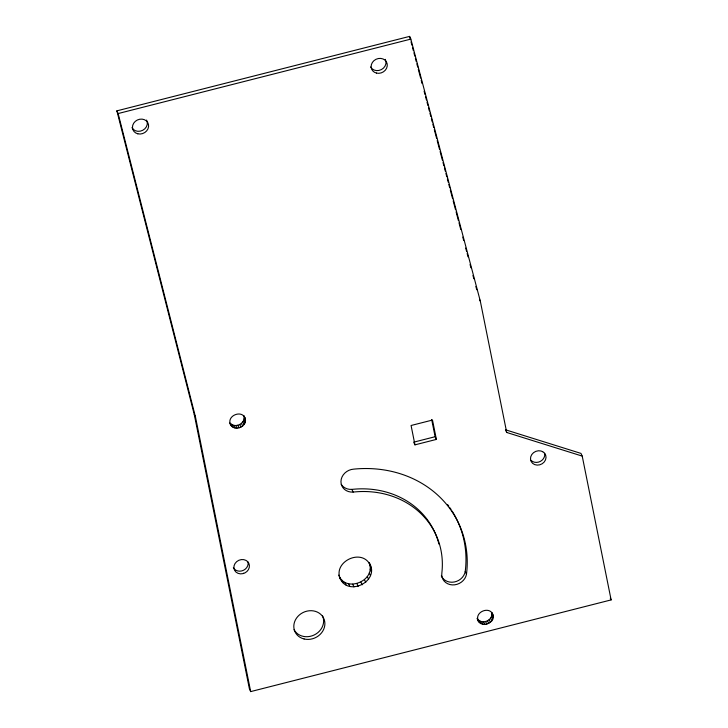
<?xml version="1.0" encoding="UTF-8"?>
<svg xmlns="http://www.w3.org/2000/svg" width="728" height="728" viewBox="0 0 728 728"><rect width="100%" height="100%" fill="white"/><g stroke="black" fill="none" stroke-linecap="round" stroke-linejoin="round"><path stroke-width="1.09" d="M231.75 426.199L230.494 423.505C235.526 428.519 245.418 423.469 244.071 416.416C250.65 425.634 232.687 433.752 229.811 422.932M338.757 575.111C345.481 593.629 376.986 580.352 368.969 562.535M339.821 577.805C347.747 597.779 380.981 580.635 369.06 562.535M478.269 619.792C483.301 624.806 493.184 619.755 491.846 612.703C498.589 622.558 479.27 630.075 477.168 618.318L479.515 622.486M116.88 110.856L409.582 36.4L410.838 39.094L480.325 301.192L506.706 432.468L582.218 456.092L611.12 599.908L250.678 691.6L249.422 688.906L194.276 414.55L116.88 110.856L118.136 113.55L195.532 417.244L250.678 691.6M118.136 113.55L410.838 39.094M436.381 439.412L435.126 436.718L413.704 442.169L414.96 444.854L436.381 439.412L432.487 420.047L411.074 425.498L414.96 444.854M369.897 564.327C360.751 547.775 331.959 562.571 340.659 579.597M245.327 419.11C242.906 408.954 225.98 415.57 230.649 424.724M582.218 456.092L580.962 453.398L505.45 429.775L506.706 432.468M479.488 299.399L480.325 301.192M610.282 598.116L611.12 599.908M491.946 614.559L493.202 617.253M491.518 616.425L492.765 619.119M490.59 618.163L491.837 620.857M489.225 619.665L490.481 622.358M452.115 511.074A114.214 100.937 -25 0 1 465.238 571.425L466.493 574.119A12.704 11.229 -25 0 1 452.252 584.903A12.704 11.229 -25 0 1 441.887 572.709A88.834 78.506 -25 0 0 353.135 492.083A12.704 11.22 -25 0 1 340.959 481.454A12.704 11.22 -25 0 1 353.671 469.141A114.214 100.937 -25 0 1 466.493 574.119M487.514 620.829L488.77 623.523M485.585 621.566L486.841 624.26M483.556 621.83L484.812 624.524M481.572 621.612L482.828 624.305M479.77 620.92L481.026 623.605M341.232 484.384A12.704 11.22 -25 0 0 351.879 489.398L353.135 492.083M369.933 565.228L371.189 567.913M370.143 569.087L371.398 571.78M369.251 572.954L370.507 575.648M367.322 576.576L368.577 579.27M364.482 579.706L365.738 582.391M360.933 582.118L362.189 584.812M356.911 583.656L358.167 586.34M352.698 584.211L353.954 586.905M348.576 583.747L349.822 586.44M344.817 582.3L346.073 584.994M341.687 579.97L342.943 582.655M243.871 415.588L244.708 417.39M244.171 418.272L245.427 420.966M243.744 420.138L244.999 422.822M242.815 421.876L244.071 424.57M241.45 423.377L242.706 426.071M239.749 424.542L241.004 427.227M237.81 425.279L239.066 427.973M235.79 425.543L237.037 428.237M233.806 425.325L235.053 428.019M231.995 424.633L233.251 427.318M194.276 414.55L195.532 417.244M493.102 615.397C490.672 605.25 473.755 611.857 478.423 621.011M409.582 36.4L410.456 39.694M411.038 41.887L411.911 45.172M412.485 47.365L413.358 50.66M413.941 52.853L414.814 56.138M415.397 58.331L416.27 61.625M416.853 63.818L417.726 67.103M418.3 69.297L420.629 78.069M421.212 80.262L422.085 83.556M424.115 91.237L424.988 94.522M425.571 96.715L426.444 100.009M427.027 102.202L427.9 105.487M428.483 107.68L429.356 110.975M429.93 113.168L430.803 116.453M431.386 118.646L432.259 121.94M432.841 124.133L433.715 127.418M434.298 129.611L436.618 138.393M437.2 140.586L439.53 149.358M440.112 151.551L442.433 160.324M443.015 162.517L443.889 165.802M444.471 167.995L445.345 171.289M445.927 173.482L446.792 176.768M447.374 178.961L448.248 182.255M448.83 184.448L449.704 187.742M450.286 189.935L452.607 198.708M453.189 200.901L455.519 209.673M456.101 211.866L458.422 220.639M459.004 222.832L460.751 229.411M462.79 237.091L463.663 240.376M465.692 248.057L466.566 251.342M467.149 253.535L468.022 256.829M470.051 264.501L470.925 267.795M472.963 275.466L473.837 278.76M475.866 286.441L476.74 289.726M431.668 419.51L435.126 436.718M248.048 562.062A7.935 7.007 -25 0 1 243.716 570.179L241.787 570.916A7.935 7.007 -25 0 1 233.369 567.676M322.55 615.842A15.861 14.023 -25 0 1 314.269 634.943A15.861 14.023 -25 0 1 294.03 629.702M544.653 453.298A7.935 7.007 -25 0 1 540.322 461.416A7.935 7.007 -25 0 1 531.076 460.387M465.238 571.425A12.704 11.229 -25 0 1 454.254 582A12.704 11.229 -25 0 1 441.314 575.857M447.656 504.65A114.214 100.937 -25 0 1 448.821 506.224M449.959 507.816A114.214 100.937 -25 0 1 451.06 509.436M351.879 489.398A88.834 78.506 -25 0 1 438.929 544.089M146.592 120.056A8.245 7.289 -25 0 1 142.733 130.294A8.245 7.289 -25 0 1 131.968 127.691M385.258 59.35A8.245 7.289 -25 0 1 381.399 69.588A8.245 7.289 -25 0 1 370.634 66.976M243.698 573.264L243.043 573.609A7.935 7.007 -25 0 1 234.052 565.847A7.935 7.007 -25 0 1 246.073 560.433L247.584 561.552A7.935 7.007 -25 0 1 244.972 572.872L243.698 573.264M542.688 451.669L540.877 450.969A7.935 7.007 -25 0 0 530.512 459.268A7.935 7.007 -25 0 0 542.178 463.763A7.935 7.007 -25 0 0 542.688 451.669M304.104 638.975A15.861 14.023 -25 0 0 324.642 621.157A15.861 14.023 -25 0 0 299.29 615.024A15.861 14.023 -25 0 0 304.104 638.975M137.81 133.806A8.245 7.289 -25 0 0 148.494 124.543A8.245 7.289 -25 0 0 135.308 121.349A8.245 7.289 -25 0 0 137.81 133.806M376.476 73.091A8.245 7.289 -25 0 0 387.159 63.827A8.245 7.289 -25 0 0 373.974 60.633A8.245 7.289 -25 0 0 376.476 73.091"/></g></svg>
